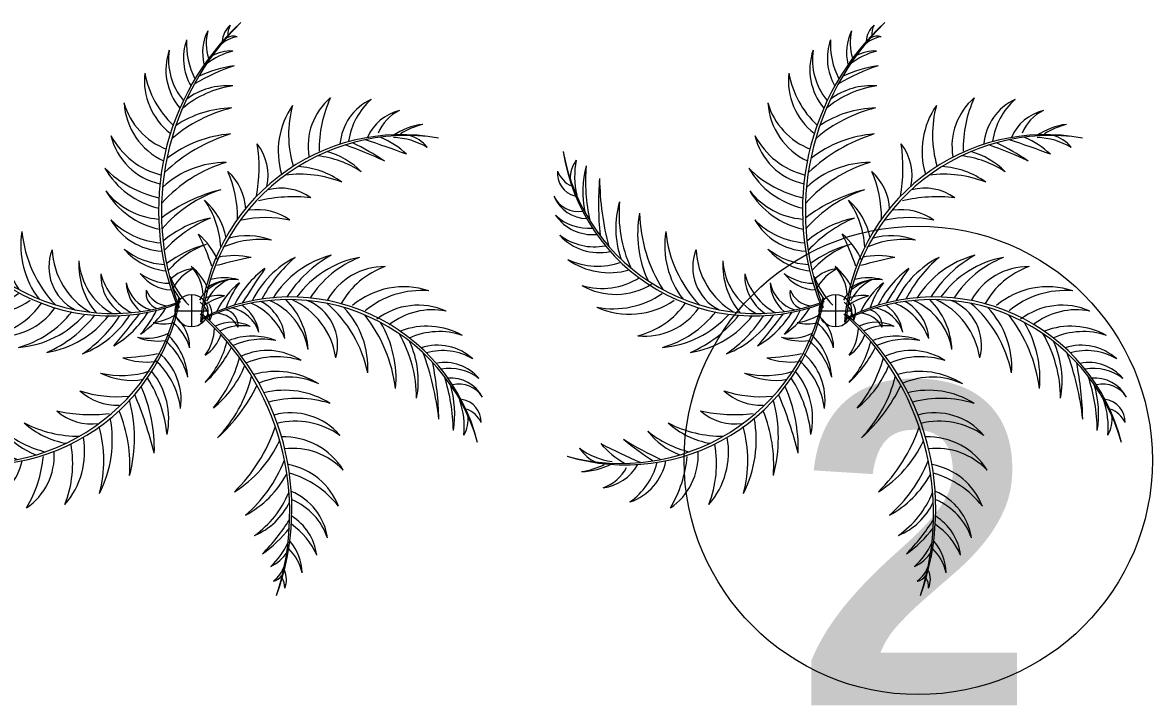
# Model space of a CAD drawing. Header units: millimetres. Extents: x 5357 to 201988, y -16345 to 109895.
# Drawn here: x 100353 to 104213, y 73775 to 76108 of the extents above; entities that cross this region are included whole.
import ezdxf

# ---------------------------------------------------------------- set-up
doc = ezdxf.new("R2010")
doc.units = ezdxf.units.MM
for name, color, linetype, lineweight in [('A-DETL-MEDM', 33, 'Continuous', 18), ('G-ANNO-TEXT-1', 7, 'Continuous', 9), ('G-IMPT', 8, 'Continuous', 9), ('L-PLNT', 71, 'Continuous', 9)]:
    doc.layers.add(name, color=color, linetype=linetype, lineweight=lineweight)
doc.styles.add('Arial_B', font='arialbd_0.ttf', dxfattribs={"width": 0.95, "height": 1100})

# ---------------------------------------------------------------- blocks, each defined once
blk = doc.blocks.new('CAY PHAT TAI NUI - CAY PHAT TAI NUI_dwg-2249753-TKCS_MB SÂN ĐƯỜNG NỘI BỘ')
at = {"layer": 'G-IMPT'}
for p, q in [((-26.9, 87.3), (-26.9, -143.3)), ((-142.2, -28), (88.4, -28))]:
    blk.add_line(p, q, dxfattribs=at)
blk.add_circle((-26.9, -28), 115.3, dxfattribs=at)
for centre, radius, start, end in [((1555.4, 686.5), 1816.9, 132.6655, 202.06105), ((1647.8, 675.1), 1888.8, 134.4929, 201.07249), ((400.2, 1808.2), 348.1, 153.5375, 193.55524), ((436, 1876), 358.3, 165.87585, 197.26337), ((350.8, 1881.4), 158.8, 129.87654, 177.38309), ((364.3, 1936.9), 133.1, 150.0492, 183.95666), ((307.7, 1768.5), 391.9, 160.42339, 210.43499), ((470.2, 1868), 532.7, 176.5724, 207.50627), ((332.4, 1703.2), 221.2, 98.98887, 134.55652), ((269.7, 1833.3), 92.7, 72.34952, 118.83943), ((216.8, 1687.5), 426, 160.9738, 220.01803), ((264.3, 1759.4), 455.1, 171.54409, 219.49587), ((406.6, 1302), 536.7, 105.14623, 127.4691), ((250.8, 1560.5), 260.1, 86.57074, 121.10405), ((738.8, 313.8), 1474.9, 108.24793, 120.27896), ((405.1, 815.5), 908.1, 98.10749, 114.87989), ((112.5, 1609.9), 474.5, 173.69192, 232.09942), ((309.8, 1787.8), 680.7, 190.65265, 226.66887), ((360.9, 880.1), 697.8, 97.73671, 130.21315), ((225.8, 1097.8), 475.5, 85.03561, 127.29732), ((-14.5, 1484.4), 494.1, 183.91224, 244.6665), ((-28.7, 1588.4), 498.2, 196.0518, 249.11125), ((1255.3, 1142.9), 452.6, 130.52907, 189.4624), ((1762.3, 1122.2), 880.2, 155.51608, 180.87767), ((1416.6, 1124.3), 388.4, 115.11042, 175.16848), ((1585.1, 1104), 499.5, 131.8546, 171.25976), ((498.2, 426.3), 1017.4, 103.66737, 130.66936), ((272.4, 683), 732, 91.13821, 124.02476), ((1161.5, 1107), 571.4, 145.26947, 196.44104), ((1465.9, 1224.2), 801.6, 164.9316, 196.05385), ((1530.6, 1072.4), 333, 103.39823, 156.48695), ((1578, 1128.8), 295.2, 114.94971, 158.83675), ((1679.3, 822.2), 480.2, 97.27967, 124.46345), ((1787.1, 687.3), 634.1, 105.42005, 120.90794), ((-152.3, 1324.7), 460.3, 193.14358, 257.54203), ((-109.8, 1475.1), 553.1, 207.46529, 256.2646), ((602.7, 90.6), 1193.1, 107.20932, 133.49934), ((323.1, 365.7), 867.6, 94.85239, 127.22086), ((1468.2, -209), 1434.4, 79.4254, 175.96307), ((1503.8, -245.2), 1464, 81.05446, 175.17565), ((1449.4, 974.6), 257.2, 38.34867, 73.85319), ((-655, 990.6), 1109.2, 349.38451, 8.78313), ((147.2, 933.5), 371.1, 347.87931, 37.59836), ((199.9, -1374.9), 2671.1, 64.58541, 71.07963), ((297.9, -534.7), 1889.8, 56.3077, 64.24498), ((-702, -4785.5), 6272.1, 69.40599, 72.24054), ((1058.7, 604.2), 656, 47.22454, 66.35745), ((1398.3, 713.8), 490.6, 58.98849, 88.60488), ((-586.2, 1352.5), 1400.1, 190.22026, 290.14213), ((-604.9, 1310.1), 1374.7, 188.61753, 290.90579), ((776.8, 334.7), 745.9, 57.19301, 82.79386), ((795.4, 582.9), 540.5, 44.49045, 74.84289), ((-1841.3, 948), 163.7, 173.60868, 255.31472), ((-1833.4, 1025.8), 180.7, 199.22531, 246.74175), ((-1699.3, 913.7), 215.2, 143.12615, 181.92364), ((-1313.8, 928), 569.4, 168.35996, 193.45807), ((-1105.2, 815.6), 719.9, 164.95423, 191.13182), ((-516.3, 891.2), 1289, 175.04765, 192.41115), ((-82.8, 1557.5), 801.1, 225.53246, 257.32673), ((-121.5, 1290.9), 605, 210.28129, 256.79256), ((500.8, 74.3), 993.1, 106.40306, 138.08097), ((219.1, 359.8), 667.3, 89.89995, 132.42053), ((698.1, 412.8), 586.4, 53.94061, 86.78994), ((593.7, 730.6), 2306.6, 175.47848, 185.48704), ((253.9, 930.9), 1959.6, 180.54023, 194.90768), ((-536.7, 630.3), 838.1, 359.65318, 23.46804), ((-32.2, 674.7), 391.8, 2.92632, 47.59488), ((742.6, 123), 820.8, 68.51852, 97.12478), ((-140.1, 1117), 575.7, 210.33078, 258.2326), ((-226.4, 1140.9), 517.3, 217.47075, 266.04387), ((468.9, -312.3), 1181.1, 104.11888, 126.91522), ((473.6, -60.1), 939.9, 108.15578, 139.07804), ((608.9, 473.2), 371.1, 54.82173, 104.54078), ((-1855.4, 872.9), 194.9, 206.20747, 278.31712), ((-1792.4, 885.5), 257.5, 202.52998, 269.20675), ((-931.9, 560.2), 658.4, 163.4115, 199.2714), ((-652.2, 659.4), 915, 174.43334, 204.62537), ((-470.7, 386.6), 653.8, 3.44092, 34.71728), ((-256.3, 396.4), 485.6, 11.19592, 48.30147), ((699.7, -325.9), 1109.2, 83.63697, 103.03558), ((-1756.9, 831.6), 317.6, 214.54105, 275.45509), ((-1783.4, 903), 344.3, 226.93724, 274.43171), ((-647.6, 519.2), 787.2, 169.28459, 205.01985), ((-351.8, 695.3), 1069.7, 181.59804, 212.3759), ((443, 299.7), 391.8, 53.92264, 98.5912), ((-219.7, 833.7), 437, 209.25103, 267.46474), ((-208, 1003.9), 549.3, 224.32269, 265.80074), ((260, -110.2), 757.2, 101.54608, 130.31039), ((469.5, -233.9), 937.8, 112.64196, 137.4329), ((500.2, -203.5), 838.1, 78.04948, 101.86434), ((-1742.5, 833.9), 406.8, 232.76306, 281.00444), ((-1711.3, 757), 371.3, 221.68244, 282.57927), ((-621.3, 435.5), 620.9, 170.75913, 217.82473), ((-354.7, 622.1), 883.7, 185.64106, 223.52029), ((-316.2, 123.9), 519.2, 23.41363, 49.37272), ((-1701.6, -346.6), 1928, 19.23001, 26.63939), ((372.3, 20.3), 485.6, 69.44099, 106.54654), ((-700.7, 283.2), 341.7, 158.84718, 243.09678), ((-475.4, 432.7), 544.5, 182.75484, 239.82417), ((-163.5, 710.5), 455.8, 221.03821, 264.35524), ((-190.6, 807.3), 507, 231.35533, 266.6037), ((303, -383.2), 857.3, 105.2804, 126.34209), ((303.2, -174.5), 658.3, 110.08964, 138.99836), ((463.5, -174), 653.8, 83.02518, 114.30154), ((-1635.3, 761.4), 518.5, 235.06659, 285.6208), ((-1718.5, 804.9), 515.1, 245.47612, 288.90653), ((-288.9, 300.6), 540.1, 177.15705, 219.4208), ((-366, 357.9), 463.4, 183.77893, 241.04304), ((720.8, -1549.8), 1928, 99.68265, 107.09203), ((279.3, -154.9), 519.2, 76.94933, 102.90842), ((1020.3, -262.6), 687.6, 116.70808, 153.68687), ((1335.2, -389.2), 968.6, 130.10637, 152.75867), ((1149.4, -313.6), 705.1, 105.06014, 147.73868), ((1406.2, -413.5), 896.2, 119.40928, 147.38949), ((1296.5, -345.5), 708.5, 100.29084, 144.02475), ((1441.1, -339.2), 742.2, 111.43601, 147.27068), ((14.9, -2.4), 275.9, 95.89402, 134.6668), ((145.7, -40.8), 351, 116.96906, 150.52557), ((-267.3, 66.6), 324.5, 3.02516, 42.91151), ((-270.5, -18.4), 389.4, 22.34288, 51.79444), ((920.3, -304.8), 717.1, 126.27216, 154.00788), ((4228.8, -2338.8), 4555.9, 145.01641, 148.74161), ((1346.1, -178.2), 464.1, 89.32039, 151.13604), ((1544.9, -262.2), 581.1, 109.4272, 151.00135), ((-1688.1, 627.2), 496.4, 253.0795, 302.60558), ((-1591.7, 574.1), 485.7, 240.27865, 301.81434), ((-348.1, 223.3), 324.2, 178.1536, 236.29014), ((-239.8, 351.3), 448.1, 195.20387, 241.23325), ((-202.4, 187.4), 290.5, 183.29963, 229.62058), ((-240.6, 224.6), 257.5, 192.08114, 252.80566), ((-159.5, 410.8), 290.2, 216.70853, 267.50067), ((-186.9, 507.3), 339.1, 232.75178, 269.77359), ((382.1, 435.4), 602, 201.44886, 224.7395), ((104.2, 246.5), 284.2, 186.30941, 223.08041), ((283.6, -93.4), 290.2, 100.08199, 150.87413), ((382.2, -112.1), 339.1, 116.12524, 153.14704), ((271.2, -129.8), 324.5, 83.41054, 123.29689), ((204.6, -182.8), 389.4, 74.52761, 103.97917), ((683.3, -284.7), 586.6, 128.9882, 154.55285), ((834.5, -220.4), 651.1, 143.02813, 161.26891), ((-1611, 611.1), 625.1, 259.47567, 304.20648), ((-234.1, 97), 116.7, 169.35728, 249.77712), ((-179.3, 187.1), 182.8, 202.02233, 262.54029), ((166.1, -193.8), 274.3, 81.18183, 112.05008), ((1483.8, -422.3), 565.1, 71.57511, 130.14782), ((1609.6, -509.1), 625.1, 85.15231, 129.88312), ((-1551.7, 349.6), 1464, 254.78857, 348.90976), ((-1520.3, 309.8), 1434.4, 253.15952, 349.69718), ((-1494.4, 512.2), 565.1, 245.89847, 304.47118), ((-1571.1, 359), 581.1, 283.75056, 325.32471), ((-78.3, -111.9), 182.8, 5.24655, 51.90029), ((663.2, -1348.3), 1400.1, 15.8969, 115.81877), ((337.9, -391.6), 486.4, 105.4698, 124.68901), ((677.6, -1304.2), 1374.7, 14.29417, 116.58244), ((0.2, -41.5), 116.7, 332.5815, 32.6083), ((166, -226.8), 290.5, 8.97627, 55.29723), ((219.4, -386.2), 448.1, 20.88052, 66.9099), ((314.5, -248.2), 324.2, 3.83024, 61.96679), ((345.6, -380.3), 463.4, 9.45557, 66.71968), ((263.2, -330.9), 540.1, 2.83369, 45.09745), ((461.9, -443.9), 544.5, 8.43148, 65.50081), ((671.3, -272.9), 341.7, 344.52383, 68.77342), ((360.5, -644.3), 883.7, 11.31771, 49.19694), ((1586.7, -474.2), 485.7, 65.9553, 127.49099), ((-1381.6, 255.8), 464.1, 263.64374, 325.4594), ((-1460.2, 425.4), 742.2, 285.75937, 321.59403), ((-1315.6, 417.4), 708.5, 274.61419, 318.3481), ((-1418.1, 495.8), 896.2, 293.73263, 321.71284), ((-1172.4, 371), 705.1, 279.3835, 322.06204), ((-1049, 307.5), 687.6, 291.03144, 328.01023), ((-1349.8, 464.6), 968.6, 304.42972, 327.08202), ((-945.4, 339.6), 717.1, 300.59552, 328.33123), ((-4036.5, 2690.9), 4555.9, 319.33977, 323.06496), ((-711.5, 296.2), 586.6, 303.31156, 328.8762), ((-868.3, 247.1), 651.1, 317.35149, 335.59226), ((-376.8, 367.8), 486.4, 279.20391, 298.42312), ((-330.3, -289.5), 290.2, 359.50261, 50.29476), ((-1216.9, -1468.3), 1888.8, 341.95614, 48.53573), ((-1129.7, -1435.8), 1816.9, 340.12874, 49.52429), ((142.9, -228.8), 182.8, 27.69897, 88.21694), ((188.6, -133.8), 116.7, 355.03392, 75.45377), ((207.7, -260), 257.5, 17.75778, 78.48231), ((607.4, -432.3), 620.9, 356.43577, 43.50138), ((364.8, -717.5), 1069.7, 7.27468, 38.05255), ((1687.9, -517.5), 496.4, 78.75614, 128.28222), ((-227.6, 152.5), 274.3, 254.91594, 285.78419), ((-366.7, -382.9), 339.1, 15.54586, 52.56767), ((-214.3, -140.4), 351, 324.4323, 357.98881), ((264.8, -400.4), 290.2, 64.17177, 114.96391), ((333.6, -473.3), 339.1, 80.21502, 117.23683), ((641.8, -512.9), 787.2, 354.96124, 30.69649), ((1648.7, -656.2), 518.5, 60.74323, 111.29744), ((-339.1, 100.4), 324.5, 257.14465, 297.031), ((-267.1, 145.7), 389.4, 248.26172, 277.71328), ((-545.2, -624.1), 507, 14.14942, 49.39778), ((-508.3, -530.6), 455.8, 3.8323, 47.14933), ((-80.5, -114.1), 275.9, 303.35726, 342.13004), ((406.5, -664.4), 455.8, 68.50145, 111.81848), ((475.2, -737.8), 507, 78.81857, 114.06694), ((660.2, -652), 915, 0.10998, 30.30202), ((1735.7, -691.3), 515.1, 71.15277, 114.58318), ((-415.7, -94.4), 658.3, 317.55288, 346.4616), ((-511.8, 90.9), 857.3, 312.74364, 333.80533), ((513.2, -747.7), 437, 56.71427, 114.92797), ((928.8, -525.6), 658.4, 349.08815, 24.94804), ((1723.8, -644.3), 371.3, 47.35908, 108.25592), ((1762.4, -717.8), 406.8, 58.43971, 106.68109), ((-631, 1560.9), 1928, 273.41677, 280.82614), ((-344.4, 126.2), 519.2, 250.68344, 276.64253), ((-650.2, -791.2), 549.3, 7.11677, 48.59483), ((-537.9, -662.7), 437, 352.04511, 50.25882), ((-590.7, -118.3), 937.8, 320.1052, 344.89614), ((581.4, -904.2), 549.3, 71.78593, 113.26398), ((-214.5, -1011.8), 1959.6, 6.21687, 20.58433), ((-572.5, -846.1), 2306.6, 1.15512, 11.16368), ((1776.5, -714.1), 317.6, 40.2177, 101.13173), ((-525.4, 165.3), 653.8, 256.75929, 288.03566), ((-456, -37.8), 485.6, 243.1751, 280.28065), ((-723.6, -796.9), 534.4, 347.879, 38.87317), ((-347.8, -131.5), 757.2, 309.00932, 337.77363), ((573.2, -1035.9), 575.7, 57.79402, 105.69584), ((1810, -782.5), 344.3, 52.61389, 100.10835), ((-1097.4, -994.9), 900.4, 5.46649, 32.54927), ((-514.2, -274.5), 939.9, 315.61902, 346.54128), ((-626.3, -48.5), 1181.1, 311.58212, 334.37846), ((660.9, -1017.3), 517.3, 64.93399, 113.50711), ((547.9, -896.1), 1289, 0.72429, 18.08779), ((1817.2, -764.2), 257.5, 28.20662, 94.88339), ((1126.5, -762.6), 719.9, 350.63088, 16.80846), ((1878.7, -745.4), 194.9, 31.88412, 103.99376), ((-558.7, 198.6), 838.1, 251.78359, 275.59845), ((-556.8, -307.8), 391.8, 227.65675, 272.32531), ((-3067.8, -1735.4), 2861.4, 14.05637, 22.86179), ((-1377.7, -1007.4), 1086.2, 358.25709, 23.9141), ((636.9, -1198.7), 605, 57.74453, 104.2558), ((-1462.7, -932.7), 1029.9, 344.9174, 15.23322), ((725.5, -1453.2), 801.1, 72.9957, 104.78997), ((1345.1, -853.8), 569.4, 354.0366, 19.13471), ((1872.1, -821.6), 163.7, 359.28532, 80.99137), ((-743.7, 342), 1109.2, 257.37108, 276.76969), ((-740.6, -462.2), 371.1, 228.55584, 278.27489), ((-1431.2, -947), 840.7, 333.03713, 10.58797), ((-1492.2, -1127.7), 1026.5, 355.92101, 22.07104), ((679.8, -1214.5), 460.3, 40.60682, 105.00527), ((1727.3, -801.5), 215.2, 328.80279, 7.60029), ((1871.9, -899.7), 180.7, 24.90195, 72.41839), ((-835.3, -99.5), 820.8, 242.25263, 270.85889), ((-822.7, -392.4), 586.4, 227.67472, 260.52405), ((-1533.9, -1094.7), 883.4, 344.67637, 16.00593), ((-559.2, -467.7), 1193.1, 314.67256, 340.96258), ((711.5, -1367.6), 553.1, 54.92853, 103.72784), ((-132.3, 1330.2), 2671.1, 238.31952, 244.81374), ((-321.4, 505.8), 1889.8, 230.04182, 237.97909), ((-937.9, -550.9), 540.5, 218.22457, 248.577), ((-892.4, -306.2), 745.9, 230.92713, 256.52798), ((-1359, -1031.9), 571.4, 319.00358, 10.17515), ((-184.3, -582.9), 867.6, 302.31563, 334.6841), ((631.3, -1419.8), 494.1, 31.37548, 92.12973), ((-1551.6, -615.1), 490.6, 232.7226, 262.33899), ((-1630.8, -868.9), 257.2, 212.08278, 247.58731), ((1136.4, 4622.1), 6272.1, 243.1401, 245.97465), ((-1202, -543.4), 656, 220.95865, 240.09157), ((-1456.3, -1057.4), 452.6, 304.26318, 3.19652), ((-1674.4, -1115.1), 801.6, 338.66571, 9.78796), ((691.8, -1505.6), 498.2, 43.51504, 96.57449), ((-1842.7, -692.3), 480.2, 271.01378, 298.19756), ((-1935.1, -546.4), 634.1, 279.15416, 294.64205), ((-1722.2, -957.2), 333, 277.13235, 330.22106), ((-1614.6, -1021.2), 388.4, 288.84453, 348.90259), ((-1779.8, -982.7), 499.5, 305.58871, 344.99387), ((-1957.9, -981.4), 880.2, 329.2502, 354.61178), ((-311.7, -717.4), 1017.4, 311.13061, 338.1326), ((576.4, -1589.7), 474.5, 21.15516, 79.56266), ((-1775.4, -1008.1), 295.2, 288.68383, 332.57086), ((7.1, -841), 732, 298.60145, 331.488), ((483.4, -1838.6), 680.7, 38.11589, 74.13211), ((19.4, -1056.7), 697.8, 305.19995, 337.67639), ((519.7, -1706.7), 426, 8.43704, 67.48127), ((239.7, -1187.6), 475.5, 292.49885, 334.76056), ((510.7, -1792.4), 455.1, 19.00733, 66.95911), ((-577, -728.5), 1474.9, 315.71117, 327.7422), ((476.4, -1820.5), 391.9, 7.88663, 57.89823), ((-49.5, -1019.8), 908.1, 305.57073, 322.34313), ((378, -1983.7), 532.7, 24.03564, 54.96951), ((173.5, -1452.2), 536.7, 312.60947, 334.93234), ((412.7, -1898.4), 348.1, 1.00074, 41.01848), ((430.9, -1609.6), 260.1, 294.03398, 328.56729), ((412.1, -1975), 358.3, 13.33909, 44.72661), ((424.4, -1773.9), 221.2, 306.45211, 342.01976), ((540, -1860.5), 92.7, 279.81276, 326.30267), ((503.8, -1995.9), 133.1, 357.51244, 31.4199), ((490.2, -1940.5), 158.8, 337.33978, 24.84633)]:
    blk.add_arc(centre, radius, start, end, dxfattribs=at)
blk = doc.blocks.new('CAY PHAT TAI NUI - CAY PHAT TAI NUI-2249853-TKCS_MB SÂN ĐƯỜNG NỘI BỘ')
at = {"xscale": 0.48, "yscale": 0.48, "zscale": 0.48}
blk.add_blockref('CAY PHAT TAI NUI - CAY PHAT TAI NUI_dwg-2249753-TKCS_MB SÂN ĐƯỜNG NỘI BỘ', (0, 0), dxfattribs=at)
blk = doc.blocks.new('CAY PHAT TAI NUI - CAY PHAT TAI NUI_dwg-V461-TKCS_MB SÂN ĐƯỜNG NỘI BỘ')
at = {"layer": 'G-IMPT'}
for p, q in [((-26.9, 87.3), (-26.9, -143.3)), ((-142.2, -28), (88.4, -28))]:
    blk.add_line(p, q, dxfattribs=at)
blk.add_circle((-26.9, -28), 115.3, dxfattribs=at)
for centre, radius, start, end in [((1555.4, 686.5), 1816.9, 132.6655, 202.06105), ((1647.8, 675.1), 1888.8, 134.4929, 201.07249), ((400.2, 1808.2), 348.1, 153.5375, 193.55524), ((436, 1876), 358.3, 165.87585, 197.26337), ((350.8, 1881.4), 158.8, 129.87654, 177.38309), ((364.3, 1936.9), 133.1, 150.0492, 183.95666), ((307.7, 1768.5), 391.9, 160.42339, 210.43499), ((470.2, 1868), 532.7, 176.5724, 207.50627), ((332.4, 1703.2), 221.2, 98.98887, 134.55652), ((269.7, 1833.3), 92.7, 72.34952, 118.83943), ((216.8, 1687.5), 426, 160.9738, 220.01803), ((264.3, 1759.4), 455.1, 171.54409, 219.49587), ((406.6, 1302), 536.7, 105.14623, 127.4691), ((250.8, 1560.5), 260.1, 86.57074, 121.10405), ((738.8, 313.8), 1474.9, 108.24793, 120.27896), ((405.1, 815.5), 908.1, 98.10749, 114.87989), ((112.5, 1609.9), 474.5, 173.69192, 232.09942), ((309.8, 1787.8), 680.7, 190.65265, 226.66887), ((360.9, 880.1), 697.8, 97.73671, 130.21315), ((225.8, 1097.8), 475.5, 85.03561, 127.29732), ((-14.5, 1484.4), 494.1, 183.91224, 244.6665), ((-28.7, 1588.4), 498.2, 196.0518, 249.11125), ((1255.3, 1142.9), 452.6, 130.52907, 189.4624), ((1762.3, 1122.2), 880.2, 155.51608, 180.87767), ((1416.6, 1124.3), 388.4, 115.11042, 175.16848), ((1585.1, 1104), 499.5, 131.8546, 171.25976), ((498.2, 426.3), 1017.4, 103.66737, 130.66936), ((272.4, 683), 732, 91.13821, 124.02476), ((1161.5, 1107), 571.4, 145.26947, 196.44104), ((1465.9, 1224.2), 801.6, 164.9316, 196.05385), ((1530.6, 1072.4), 333, 103.39823, 156.48695), ((1578, 1128.8), 295.2, 114.94971, 158.83675), ((1679.3, 822.2), 480.2, 97.27967, 124.46345), ((1787.1, 687.3), 634.1, 105.42005, 120.90794), ((-152.3, 1324.7), 460.3, 193.14358, 257.54203), ((-109.8, 1475.1), 553.1, 207.46529, 256.2646), ((602.7, 90.6), 1193.1, 107.20932, 133.49934), ((323.1, 365.7), 867.6, 94.85239, 127.22086), ((1468.2, -209), 1434.4, 79.4254, 175.96307), ((1503.8, -245.2), 1464, 81.05446, 175.17565), ((1449.4, 974.6), 257.2, 38.34867, 73.85319), ((-655, 990.6), 1109.2, 349.38451, 8.78313), ((147.2, 933.5), 371.1, 347.87931, 37.59836), ((199.9, -1374.9), 2671.1, 64.58541, 71.07963), ((297.9, -534.7), 1889.8, 56.3077, 64.24498), ((-702, -4785.5), 6272.1, 69.40599, 72.24054), ((1058.7, 604.2), 656, 47.22454, 66.35745), ((1398.3, 713.8), 490.6, 58.98849, 88.60488), ((-586.2, 1352.5), 1400.1, 190.22026, 290.14213), ((-604.9, 1310.1), 1374.7, 188.61753, 290.90579), ((776.8, 334.7), 745.9, 57.19301, 82.79386), ((795.4, 582.9), 540.5, 44.49045, 74.84289), ((-1841.3, 948), 163.7, 173.60868, 255.31472), ((-1833.4, 1025.8), 180.7, 199.22531, 246.74175), ((-1699.3, 913.7), 215.2, 143.12615, 181.92364), ((-1313.8, 928), 569.4, 168.35996, 193.45807), ((-1105.2, 815.6), 719.9, 164.95423, 191.13182), ((-516.3, 891.2), 1289, 175.04765, 192.41115), ((-82.8, 1557.5), 801.1, 225.53246, 257.32673), ((-121.5, 1290.9), 605, 210.28129, 256.79256), ((500.8, 74.3), 993.1, 106.40306, 138.08097), ((219.1, 359.8), 667.3, 89.89995, 132.42053), ((698.1, 412.8), 586.4, 53.94061, 86.78994), ((593.7, 730.6), 2306.6, 175.47848, 185.48704), ((253.9, 930.9), 1959.6, 180.54023, 194.90768), ((-536.7, 630.3), 838.1, 359.65318, 23.46804), ((-32.2, 674.7), 391.8, 2.92632, 47.59488), ((742.6, 123), 820.8, 68.51852, 97.12478), ((-140.1, 1117), 575.7, 210.33078, 258.2326), ((-226.4, 1140.9), 517.3, 217.47075, 266.04387), ((468.9, -312.3), 1181.1, 104.11888, 126.91522), ((473.6, -60.1), 939.9, 108.15578, 139.07804), ((608.9, 473.2), 371.1, 54.82173, 104.54078), ((-1855.4, 872.9), 194.9, 206.20747, 278.31712), ((-1792.4, 885.5), 257.5, 202.52998, 269.20675), ((-931.9, 560.2), 658.4, 163.4115, 199.2714), ((-652.2, 659.4), 915, 174.43334, 204.62537), ((-470.7, 386.6), 653.8, 3.44092, 34.71728), ((-256.3, 396.4), 485.6, 11.19592, 48.30147), ((699.7, -325.9), 1109.2, 83.63697, 103.03558), ((-1756.9, 831.6), 317.6, 214.54105, 275.45509), ((-1783.4, 903), 344.3, 226.93724, 274.43171), ((-647.6, 519.2), 787.2, 169.28459, 205.01985), ((-351.8, 695.3), 1069.7, 181.59804, 212.3759), ((443, 299.7), 391.8, 53.92264, 98.5912), ((-219.7, 833.7), 437, 209.25103, 267.46474), ((-208, 1003.9), 549.3, 224.32269, 265.80074), ((260, -110.2), 757.2, 101.54608, 130.31039), ((469.5, -233.9), 937.8, 112.64196, 137.4329), ((500.2, -203.5), 838.1, 78.04948, 101.86434), ((-1742.5, 833.9), 406.8, 232.76306, 281.00444), ((-1711.3, 757), 371.3, 221.68244, 282.57927), ((-621.3, 435.5), 620.9, 170.75913, 217.82473), ((-354.7, 622.1), 883.7, 185.64106, 223.52029), ((-316.2, 123.9), 519.2, 23.41363, 49.37272), ((-1701.6, -346.6), 1928, 19.23001, 26.63939), ((372.3, 20.3), 485.6, 69.44099, 106.54654), ((-700.7, 283.2), 341.7, 158.84718, 243.09678), ((-475.4, 432.7), 544.5, 182.75484, 239.82417), ((-163.5, 710.5), 455.8, 221.03821, 264.35524), ((-190.6, 807.3), 507, 231.35533, 266.6037), ((303, -383.2), 857.3, 105.2804, 126.34209), ((303.2, -174.5), 658.3, 110.08964, 138.99836), ((463.5, -174), 653.8, 83.02518, 114.30154), ((-1635.3, 761.4), 518.5, 235.06659, 285.6208), ((-1718.5, 804.9), 515.1, 245.47612, 288.90653), ((-288.9, 300.6), 540.1, 177.15705, 219.4208), ((-366, 357.9), 463.4, 183.77893, 241.04304), ((720.8, -1549.8), 1928, 99.68265, 107.09203), ((279.3, -154.9), 519.2, 76.94933, 102.90842), ((1020.3, -262.6), 687.6, 116.70808, 153.68687), ((1335.2, -389.2), 968.6, 130.10637, 152.75867), ((1149.4, -313.6), 705.1, 105.06014, 147.73868), ((1406.2, -413.5), 896.2, 119.40928, 147.38949), ((1296.5, -345.5), 708.5, 100.29084, 144.02475), ((1441.1, -339.2), 742.2, 111.43601, 147.27068), ((14.9, -2.4), 275.9, 95.89402, 134.6668), ((145.7, -40.8), 351, 116.96906, 150.52557), ((-267.3, 66.6), 324.5, 3.02516, 42.91151), ((-270.5, -18.4), 389.4, 22.34288, 51.79444), ((920.3, -304.8), 717.1, 126.27216, 154.00788), ((4228.8, -2338.8), 4555.9, 145.01641, 148.74161), ((1346.1, -178.2), 464.1, 89.32039, 151.13604), ((1544.9, -262.2), 581.1, 109.4272, 151.00135), ((-1688.1, 627.2), 496.4, 253.0795, 302.60558), ((-1591.7, 574.1), 485.7, 240.27865, 301.81434), ((-348.1, 223.3), 324.2, 178.1536, 236.29014), ((-239.8, 351.3), 448.1, 195.20387, 241.23325), ((-202.4, 187.4), 290.5, 183.29963, 229.62058), ((-240.6, 224.6), 257.5, 192.08114, 252.80566), ((-159.5, 410.8), 290.2, 216.70853, 267.50067), ((-186.9, 507.3), 339.1, 232.75178, 269.77359), ((382.1, 435.4), 602, 201.44886, 224.7395), ((104.2, 246.5), 284.2, 186.30941, 223.08041), ((283.6, -93.4), 290.2, 100.08199, 150.87413), ((382.2, -112.1), 339.1, 116.12524, 153.14704), ((271.2, -129.8), 324.5, 83.41054, 123.29689), ((204.6, -182.8), 389.4, 74.52761, 103.97917), ((683.3, -284.7), 586.6, 128.9882, 154.55285), ((834.5, -220.4), 651.1, 143.02813, 161.26891), ((-1611, 611.1), 625.1, 259.47567, 304.20648), ((-234.1, 97), 116.7, 169.35728, 249.77712), ((-179.3, 187.1), 182.8, 202.02233, 262.54029), ((166.1, -193.8), 274.3, 81.18183, 112.05008), ((1483.8, -422.3), 565.1, 71.57511, 130.14782), ((1609.6, -509.1), 625.1, 85.15231, 129.88312), ((-1551.7, 349.6), 1464, 254.78857, 348.90976), ((-1520.3, 309.8), 1434.4, 253.15952, 349.69718), ((-1494.4, 512.2), 565.1, 245.89847, 304.47118), ((-1571.1, 359), 581.1, 283.75056, 325.32471), ((-78.3, -111.9), 182.8, 5.24655, 51.90029), ((663.2, -1348.3), 1400.1, 15.8969, 115.81877), ((337.9, -391.6), 486.4, 105.4698, 124.68901), ((677.6, -1304.2), 1374.7, 14.29417, 116.58244), ((0.2, -41.5), 116.7, 332.5815, 32.6083), ((166, -226.8), 290.5, 8.97627, 55.29723), ((219.4, -386.2), 448.1, 20.88052, 66.9099), ((314.5, -248.2), 324.2, 3.83024, 61.96679), ((345.6, -380.3), 463.4, 9.45557, 66.71968), ((263.2, -330.9), 540.1, 2.83369, 45.09745), ((461.9, -443.9), 544.5, 8.43148, 65.50081), ((671.3, -272.9), 341.7, 344.52383, 68.77342), ((360.5, -644.3), 883.7, 11.31771, 49.19694), ((1586.7, -474.2), 485.7, 65.9553, 127.49099), ((-1381.6, 255.8), 464.1, 263.64374, 325.4594), ((-1460.2, 425.4), 742.2, 285.75937, 321.59403), ((-1315.6, 417.4), 708.5, 274.61419, 318.3481), ((-1418.1, 495.8), 896.2, 293.73263, 321.71284), ((-1172.4, 371), 705.1, 279.3835, 322.06204), ((-1049, 307.5), 687.6, 291.03144, 328.01023), ((-1349.8, 464.6), 968.6, 304.42972, 327.08202), ((-945.4, 339.6), 717.1, 300.59552, 328.33123), ((-4036.5, 2690.9), 4555.9, 319.33977, 323.06496), ((-711.5, 296.2), 586.6, 303.31156, 328.8762), ((-868.3, 247.1), 651.1, 317.35149, 335.59226), ((-376.8, 367.8), 486.4, 279.20391, 298.42312), ((-330.3, -289.5), 290.2, 359.50261, 50.29476), ((-1216.9, -1468.3), 1888.8, 341.95614, 48.53573), ((-1129.7, -1435.8), 1816.9, 340.12874, 49.52429), ((142.9, -228.8), 182.8, 27.69897, 88.21694), ((188.6, -133.8), 116.7, 355.03392, 75.45377), ((207.7, -260), 257.5, 17.75778, 78.48231), ((607.4, -432.3), 620.9, 356.43577, 43.50138), ((364.8, -717.5), 1069.7, 7.27468, 38.05255), ((1687.9, -517.5), 496.4, 78.75614, 128.28222), ((-227.6, 152.5), 274.3, 254.91594, 285.78419), ((-366.7, -382.9), 339.1, 15.54586, 52.56767), ((-214.3, -140.4), 351, 324.4323, 357.98881), ((264.8, -400.4), 290.2, 64.17177, 114.96391), ((333.6, -473.3), 339.1, 80.21502, 117.23683), ((641.8, -512.9), 787.2, 354.96124, 30.69649), ((1648.7, -656.2), 518.5, 60.74323, 111.29744), ((-339.1, 100.4), 324.5, 257.14465, 297.031), ((-267.1, 145.7), 389.4, 248.26172, 277.71328), ((-545.2, -624.1), 507, 14.14942, 49.39778), ((-508.3, -530.6), 455.8, 3.8323, 47.14933), ((-80.5, -114.1), 275.9, 303.35726, 342.13004), ((406.5, -664.4), 455.8, 68.50145, 111.81848), ((475.2, -737.8), 507, 78.81857, 114.06694), ((660.2, -652), 915, 0.10998, 30.30202), ((1735.7, -691.3), 515.1, 71.15277, 114.58318), ((-415.7, -94.4), 658.3, 317.55288, 346.4616), ((-511.8, 90.9), 857.3, 312.74364, 333.80533), ((513.2, -747.7), 437, 56.71427, 114.92797), ((928.8, -525.6), 658.4, 349.08815, 24.94804), ((1723.8, -644.3), 371.3, 47.35908, 108.25592), ((1762.4, -717.8), 406.8, 58.43971, 106.68109), ((-631, 1560.9), 1928, 273.41677, 280.82614), ((-344.4, 126.2), 519.2, 250.68344, 276.64253), ((-650.2, -791.2), 549.3, 7.11677, 48.59483), ((-537.9, -662.7), 437, 352.04511, 50.25882), ((-590.7, -118.3), 937.8, 320.1052, 344.89614), ((581.4, -904.2), 549.3, 71.78593, 113.26398), ((-214.5, -1011.8), 1959.6, 6.21687, 20.58433), ((-572.5, -846.1), 2306.6, 1.15512, 11.16368), ((1776.5, -714.1), 317.6, 40.2177, 101.13173), ((-525.4, 165.3), 653.8, 256.75929, 288.03566), ((-456, -37.8), 485.6, 243.1751, 280.28065), ((-723.6, -796.9), 534.4, 347.879, 38.87317), ((-347.8, -131.5), 757.2, 309.00932, 337.77363), ((573.2, -1035.9), 575.7, 57.79402, 105.69584), ((1810, -782.5), 344.3, 52.61389, 100.10835), ((-1097.4, -994.9), 900.4, 5.46649, 32.54927), ((-514.2, -274.5), 939.9, 315.61902, 346.54128), ((-626.3, -48.5), 1181.1, 311.58212, 334.37846), ((660.9, -1017.3), 517.3, 64.93399, 113.50711), ((547.9, -896.1), 1289, 0.72429, 18.08779), ((1817.2, -764.2), 257.5, 28.20662, 94.88339), ((1126.5, -762.6), 719.9, 350.63088, 16.80846), ((1878.7, -745.4), 194.9, 31.88412, 103.99376), ((-558.7, 198.6), 838.1, 251.78359, 275.59845), ((-556.8, -307.8), 391.8, 227.65675, 272.32531), ((-3067.8, -1735.4), 2861.4, 14.05637, 22.86179), ((-1377.7, -1007.4), 1086.2, 358.25709, 23.9141), ((636.9, -1198.7), 605, 57.74453, 104.2558), ((-1462.7, -932.7), 1029.9, 344.9174, 15.23322), ((725.5, -1453.2), 801.1, 72.9957, 104.78997), ((1345.1, -853.8), 569.4, 354.0366, 19.13471), ((1872.1, -821.6), 163.7, 359.28532, 80.99137), ((-743.7, 342), 1109.2, 257.37108, 276.76969), ((-740.6, -462.2), 371.1, 228.55584, 278.27489), ((-1431.2, -947), 840.7, 333.03713, 10.58797), ((-1492.2, -1127.7), 1026.5, 355.92101, 22.07104), ((679.8, -1214.5), 460.3, 40.60682, 105.00527), ((1727.3, -801.5), 215.2, 328.80279, 7.60029), ((1871.9, -899.7), 180.7, 24.90195, 72.41839), ((-835.3, -99.5), 820.8, 242.25263, 270.85889), ((-822.7, -392.4), 586.4, 227.67472, 260.52405), ((-1533.9, -1094.7), 883.4, 344.67637, 16.00593), ((-559.2, -467.7), 1193.1, 314.67256, 340.96258), ((711.5, -1367.6), 553.1, 54.92853, 103.72784), ((-132.3, 1330.2), 2671.1, 238.31952, 244.81374), ((-321.4, 505.8), 1889.8, 230.04182, 237.97909), ((-937.9, -550.9), 540.5, 218.22457, 248.577), ((-892.4, -306.2), 745.9, 230.92713, 256.52798), ((-1359, -1031.9), 571.4, 319.00358, 10.17515), ((-184.3, -582.9), 867.6, 302.31563, 334.6841), ((631.3, -1419.8), 494.1, 31.37548, 92.12973), ((-1551.6, -615.1), 490.6, 232.7226, 262.33899), ((-1630.8, -868.9), 257.2, 212.08278, 247.58731), ((1136.4, 4622.1), 6272.1, 243.1401, 245.97465), ((-1202, -543.4), 656, 220.95865, 240.09157), ((-1456.3, -1057.4), 452.6, 304.26318, 3.19652), ((-1674.4, -1115.1), 801.6, 338.66571, 9.78796), ((691.8, -1505.6), 498.2, 43.51504, 96.57449), ((-1842.7, -692.3), 480.2, 271.01378, 298.19756), ((-1935.1, -546.4), 634.1, 279.15416, 294.64205), ((-1722.2, -957.2), 333, 277.13235, 330.22106), ((-1614.6, -1021.2), 388.4, 288.84453, 348.90259), ((-1779.8, -982.7), 499.5, 305.58871, 344.9817), ((-1957.9, -981.4), 880.2, 329.2502, 354.61178), ((-311.7, -717.4), 1017.4, 311.13061, 338.1326), ((576.4, -1589.7), 474.5, 21.15516, 79.56266), ((-1775.4, -1008.1), 295.2, 288.68383, 332.57086), ((7.1, -841), 732, 298.60145, 331.488), ((483.4, -1838.6), 680.7, 38.11589, 74.13211), ((19.4, -1056.7), 697.8, 305.19995, 337.67639), ((519.7, -1706.7), 426, 8.43704, 67.48127), ((239.7, -1187.6), 475.5, 292.49885, 334.76056), ((510.7, -1792.4), 455.1, 19.00733, 66.95911), ((-577, -728.5), 1474.9, 315.71117, 327.7422), ((476.4, -1820.5), 391.9, 7.88663, 57.89823), ((-49.5, -1019.8), 908.1, 305.57073, 322.34313), ((378, -1983.7), 532.7, 24.03564, 54.96951), ((173.5, -1452.2), 536.7, 312.60947, 334.93234), ((412.7, -1898.4), 348.1, 1.00074, 41.01848), ((430.9, -1609.6), 260.1, 294.03398, 328.56729), ((412.1, -1975), 358.3, 13.33909, 44.72661), ((424.4, -1773.9), 221.2, 306.45211, 342.01976), ((540, -1860.5), 92.7, 279.81276, 326.30267), ((503.8, -1995.9), 133.1, 357.51244, 31.4199), ((490.2, -1940.5), 158.8, 337.33978, 24.84633)]:
    blk.add_arc(centre, radius, start, end, dxfattribs=at)
blk = doc.blocks.new('CAY PHAT TAI NUI - CAY PHAT TAI NUI-V462-TKCS_MB SÂN ĐƯỜNG NỘI BỘ')
at = {"xscale": 0.48, "yscale": 0.48, "zscale": 0.48}
blk.add_blockref('CAY PHAT TAI NUI - CAY PHAT TAI NUI_dwg-V461-TKCS_MB SÂN ĐƯỜNG NỘI BỘ', (0, 0), dxfattribs=at)

msp = doc.modelspace()

# ---------------------------------------------------------------- linework, layer by layer
at = {"layer": 'A-DETL-MEDM'}
msp.add_circle((103412.7, 74612.5), 800, dxfattribs=at)

# ---------------------------------------------------------------- block references
at = {"layer": 'L-PLNT'}
for name, p in [('CAY PHAT TAI NUI - CAY PHAT TAI NUI-V462-TKCS_MB SÂN ĐƯỜNG NỘI BỘ', (100942.6, 75136.9)), ('CAY PHAT TAI NUI - CAY PHAT TAI NUI-2249853-TKCS_MB SÂN ĐƯỜNG NỘI BỘ', (103142.6, 75136.9))]:
    msp.add_blockref(name, p, dxfattribs=at)

# ---------------------------------------------------------------- texts
at = {"layer": 'G-ANNO-TEXT-1', "insert": (103402.2, 74325.5), "char_height": 1100, "width": 1534.06, "attachment_point": 5, "line_spacing_factor": 0.936439, "style": 'Arial_B'}
msp.add_mtext('\\pt2508,5016,7524,10032,12540,15048,17556,20064,22572,25080,27588,30096,32604,35112,37620,40128,42636,45144,47652,50160,52668,55176,57684,60192,62700,65208,67716,70224,72732,75240,77748,80256;2', dxfattribs=at)

doc.saveas('drawing.dxf')
